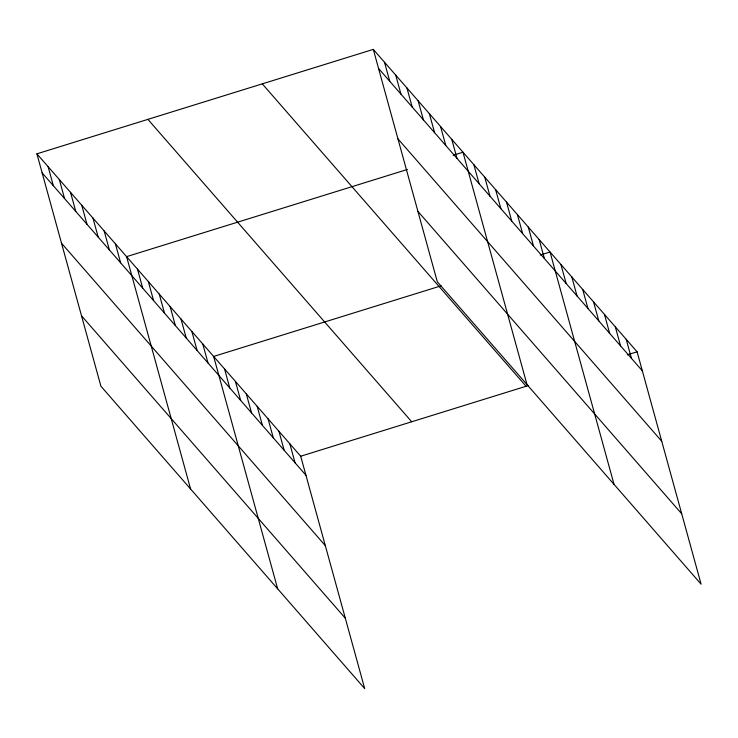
<?xml version="1.0" encoding="UTF-8"?>
<svg xmlns="http://www.w3.org/2000/svg" width="738" height="738" viewBox="0 0 738 738"><rect width="100%" height="100%" fill="white"/><g stroke="black" fill="none" stroke-linecap="round" stroke-linejoin="round"><path stroke-width="1.11" d="M36.9 153.827L300.698 456.232L364.701 688.609L100.903 386.195L36.9 153.827L373.299 49.391L637.097 351.805L701.1 584.173L437.302 281.768L373.299 49.391M407.477 169.445L126.595 256.639L190.598 489.017M453.187 155.257L462.984 152.213L526.997 384.59M441.204 285.791L213.642 356.436L277.654 588.813M540.244 255.044L550.041 252.009L614.044 484.386M300.698 456.232L528.26 385.587M627.3 354.84L637.097 351.805M378.539 68.431L642.337 370.836M397.93 138.836L661.728 441.241M417.911 211.372L681.709 513.777M262.285 83.855L526.083 386.26M147.914 119.362L411.712 421.767M42.14 172.867L305.947 475.272M61.54 243.263L325.338 545.668M81.512 315.799L345.31 618.204M626.211 339.323L631.451 358.364M615.326 326.851L620.575 345.891M604.45 314.379L609.689 333.419M593.564 301.907L598.813 320.947M582.688 289.425L587.928 308.466M571.802 276.953L577.051 295.993M560.917 264.481L566.166 283.521M539.155 239.536L544.404 258.568M528.279 227.055L533.519 246.095M517.393 214.583L522.642 233.623M506.517 202.111L511.757 221.151M495.632 189.638L500.871 208.679M484.746 177.157L489.995 196.197M473.87 164.685L479.11 183.725M451.776 139.362L457.016 158.402M440.568 126.512L445.807 145.543M429.35 113.652L434.599 132.692M418.142 100.802L423.381 119.842M406.933 87.951L412.173 106.992M395.716 75.101L400.965 94.141M384.507 62.25L389.747 81.281M289.813 443.759L295.062 462.8M278.936 431.278L284.176 450.318M268.051 418.806L273.3 437.846M257.175 406.334L262.414 425.374M246.289 393.861L251.538 412.902M235.413 381.389L240.653 400.42M224.527 368.908L229.767 387.948M202.766 343.963L208.005 363.004M191.88 331.491L197.129 350.532M181.004 319.01L186.244 338.05M170.118 306.538L175.358 325.578M159.233 294.065L164.482 313.106M148.356 281.593L153.596 300.634M137.471 269.121L142.72 288.152M115.377 243.789L120.626 262.829M104.169 230.939L109.408 249.979M92.96 218.088L98.2 237.129M81.743 205.229L86.992 224.269M70.534 192.378L75.774 211.419M59.326 179.528L64.566 198.568M48.108 166.677L53.357 185.718"/></g></svg>
